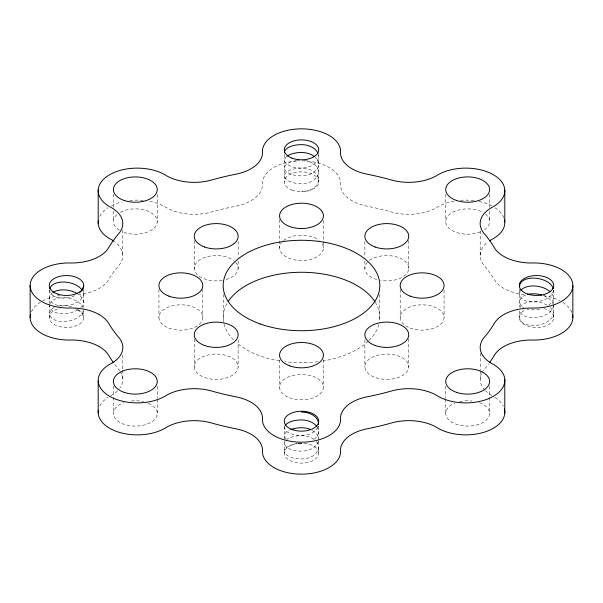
<?xml version="1.0" encoding="UTF-8"?>
<svg xmlns="http://www.w3.org/2000/svg" width="603" height="603" viewBox="0 0 603 603"><rect width="100%" height="100%" fill="white"/><g stroke="black" fill="none" stroke-linecap="round" stroke-linejoin="round"><path stroke-width="0.45" stroke-dasharray="3.02 2.26" d="M553.735 290.216L553.735 303.384M553.735 304.319L553.735 317.487M519.266 289.274L519.266 307.146M519.266 310.907L519.266 317.487M489.606 194.339L489.606 207.507M489.606 211.276L489.606 221.618M489.606 386.214L489.606 396.563M489.606 397.505L489.606 413.492M480.229 353.147L480.229 370.076M480.229 371.018L480.229 378.541M480.199 230.972L480.199 256.373M445.738 194.211L445.738 221.489M445.738 386.086L445.738 398.312M445.738 399.254L445.738 413.356M444.064 290.096L444.064 317.374M408.721 240.424L408.721 268.637M408.721 338.916L408.721 367.137A21.934 12.663 0 0 1 375.239 377.501A21.934 12.663 0 0 1 376.438 355.574A21.934 12.663 0 0 1 408.721 367.137M400.204 289.395L400.204 317.608M379.792 294.437L379.792 318.912M364.875 241.366L364.875 257.496M364.875 261.114L364.875 268.637M364.875 339.858L364.875 367.137M323.434 220.449L323.434 247.727M323.434 359.742L323.434 387.02M318.731 154.534L318.731 181.812M318.731 425.891L318.731 453.162A17.231 9.95 0 0 1 292.885 461.785A17.231 9.95 0 0 1 292.885 444.547A17.231 9.95 0 0 1 318.731 453.162M284.269 154.534L284.269 181.812M284.269 425.891L284.269 453.162M279.566 219.741L279.566 247.961M279.566 359.976L279.566 387.254M238.125 241.366L238.125 257.496M238.125 261.114L238.125 268.637M238.125 339.858L238.125 367.137A21.934 12.663 0 0 1 204.643 377.501A21.934 12.663 0 0 1 205.834 355.574A21.934 12.663 0 0 1 238.125 367.137M223.208 294.437L223.208 318.912M202.796 289.154L202.796 317.374M194.279 240.424L194.279 268.637M194.279 338.916L194.279 367.137M158.936 289.395L158.936 317.608M157.262 194.339L157.262 221.618M157.262 386.214L157.262 398.447M157.262 399.382L157.262 413.492M122.771 230.105L122.771 256.441M122.801 355.092L122.801 369.202M122.801 370.144L122.801 378.609M113.394 194.211L113.394 207.379M113.394 211.14L113.394 221.489M113.394 386.086L113.394 396.427M113.394 397.369L113.394 413.356M83.734 289.274L83.734 307.146M83.734 310.907L83.734 317.487M49.265 290.216L49.265 303.384M49.265 304.319L49.265 317.487M77.991 294.671A39.157 22.605 0 0 0 108.6 279.769L109.339 278.533A203.663 117.585 0 0 1 118.007 266.473L119.002 265.297A39.308 22.695 0 0 0 115.437 242.338M120.404 371.606A39.157 22.605 0 0 1 119.703 388.279M117.502 390.812A39.157 22.605 0 0 1 110.568 395.862M119.944 370.913A39.157 22.605 0 0 0 118.904 369.571L117.917 368.395A203.663 117.585 0 0 1 114.178 363.632M491.807 395.515A39.308 22.695 0 0 1 485.551 390.842M484.94 390.216A39.308 22.695 0 0 1 481.511 373.611M481.903 372.805A39.308 22.695 0 0 1 483.998 369.684L484.993 368.508A203.663 117.585 0 0 0 488.739 363.745M524.165 294.573A39.308 22.695 0 0 1 494.468 279.89L493.729 278.654A203.663 117.585 0 0 0 485.083 266.586L484.096 265.41A39.157 22.605 0 0 1 487.495 242.383M454.112 201.131A39.067 22.56 0 0 0 438.132 206.701A39.308 22.695 0 0 1 391.897 212.128L389.862 211.555A203.663 117.585 0 0 0 368.968 206.55L366.828 206.12A39.157 22.605 0 0 1 340.567 183.508A39.067 22.56 0 0 0 299.156 160.865M460.504 200.309A39.067 22.56 0 0 1 474.35 200.656M479.068 201.455A39.067 22.56 0 0 1 491.671 205.789M495.131 207.801A39.067 22.56 0 0 1 503.904 217.826M296.714 160.993A39.067 22.56 0 0 0 262.426 183.372A39.308 22.695 0 0 1 236.376 206.083L234.235 206.505A203.663 117.585 0 0 0 213.334 211.495L211.299 212.068A39.157 22.605 0 0 1 165.026 206.799A39.067 22.56 0 0 0 148.33 201.033M99.759 216.319A39.067 22.56 0 0 1 108.02 207.696M111.502 205.698A39.067 22.56 0 0 1 121.866 201.93M129.683 200.535A39.067 22.56 0 0 1 143.537 200.4M99.789 405.925A39.067 22.56 0 0 1 108.088 397.309M495.071 397.407A39.067 22.56 0 0 1 503.279 406.053M543.537 295.643A39.067 22.56 0 0 1 559.976 300.754M562.863 302.427A39.067 22.56 0 0 1 572.179 313.319M31.409 311.804A39.067 22.56 0 0 1 40.295 302.329M42.602 300.98A39.067 22.56 0 0 1 59.697 295.613M375.202 302.171A78.33 45.225 0 0 1 379.483 321.746M378.865 324.565A78.33 45.225 0 0 1 368.923 340.514M368.29 341.117A78.33 45.225 0 0 1 323.351 360.918M317.789 361.725A78.33 45.225 0 0 1 285.211 361.725M279.649 360.918A78.33 45.225 0 0 1 236.715 342.911M233.459 339.896A78.33 45.225 0 0 1 223.638 322.454M223.517 321.746A78.33 45.225 0 0 1 227.798 302.171M148.315 403.219A21.934 12.663 0 0 1 151.24 422.145A21.934 12.663 0 0 1 118.354 421.444A21.934 12.663 0 0 1 123.675 402.698M131.333 400.972A21.934 12.663 0 0 1 143.514 401.681M543.838 308.487A17.231 9.95 0 0 1 550.856 322.997A17.231 9.95 0 0 1 524.964 324.881A17.231 9.95 0 0 1 525.515 309.821M479.521 402.774A21.934 12.663 0 0 1 484.495 421.55A21.934 12.663 0 0 1 451.602 422.047A21.934 12.663 0 0 1 454.873 403.143M459.705 401.628A21.934 12.663 0 0 1 471.893 401.003M322.296 243.816A21.934 12.663 0 0 1 300.332 260.488A21.934 12.663 0 0 1 281.571 242.557M283.636 240.499A21.934 12.663 0 0 1 319.123 240.303M485.483 214.163A21.934 12.663 0 0 1 483.576 230.271M480.47 231.838A21.934 12.663 0 0 1 450.697 229.57A21.934 12.663 0 0 1 452.74 212.279A21.934 12.663 0 0 1 482.769 212.369M369.473 260.481A21.934 12.663 0 0 1 397.965 257.345A21.934 12.663 0 0 1 406.927 273.272A21.934 12.663 0 0 1 380.681 280.403M376.845 279.528A21.934 12.663 0 0 1 367.257 262.493M120.404 212.279A21.934 12.663 0 0 1 150.426 212.369A21.934 12.663 0 0 1 152.16 229.675A21.934 12.663 0 0 1 122.349 231.756M119.266 230.173A21.934 12.663 0 0 1 117.653 214.057M235.743 262.493A21.934 12.663 0 0 1 226.155 279.528M222.319 280.403A21.934 12.663 0 0 1 196.073 273.272A21.934 12.663 0 0 1 205.035 257.345A21.934 12.663 0 0 1 233.527 260.481M77.486 309.821A17.231 9.95 0 0 1 77.764 325.025A17.231 9.95 0 0 1 51.76 322.643A17.231 9.95 0 0 1 60.157 308.239M75.737 309.09A17.231 9.95 0 0 1 76.634 309.437M83.335 310.274A17.035 9.738 -9.9 0 1 65.976 321.474A17.035 9.738 -9.9 0 1 49.634 313.568A17.035 9.738 9.9 0 1 54.21 307.387M80.734 307.372A17.035 9.738 -9.9 0 0 83.365 301.817A17.035 9.738 9.9 0 0 78.043 294.045M78.043 309.58A17.035 9.738 -9.9 0 1 59.818 313.552A17.035 9.738 -9.9 0 1 49.634 305.729M74.629 295.756A17.035 9.738 -9.9 0 1 49.634 290.058M49.936 303.935A17.035 9.738 9.9 0 1 66.503 297.882A17.035 9.738 9.9 0 1 83.063 307.771M52.86 292.515A17.035 9.738 9.9 0 0 49.634 297.897A17.035 9.738 -9.9 0 0 66.503 305.751A17.035 9.738 -9.9 0 0 83.365 293.985A17.035 9.738 9.9 0 0 82.83 291.475M58.378 305.992A17.035 9.738 9.9 0 1 71.712 306.799M78.043 309.716A17.035 9.738 9.9 0 1 83.365 317.48M296.254 160.7A17.035 7.779 0 0 0 284.714 169.315A17.035 7.779 0 0 0 301.5 175.88A17.035 11.691 0 0 0 316.643 169.481A17.035 11.691 0 0 0 315.241 157.308M304.681 160.534A17.035 11.691 0 0 1 318.422 173.114A17.035 11.691 0 0 1 301.5 183.711A17.035 7.779 0 0 1 284.503 175.933A17.035 7.779 0 0 1 301.5 168.154A17.035 11.691 0 0 1 318.497 179.852A17.035 11.691 0 0 1 301.5 191.543M286.613 156.516A17.035 7.779 0 0 0 301.5 168.041A17.035 11.691 0 0 0 318.361 154.881M520.17 307.274A17.035 9.738 9.9 0 1 547.245 305.299M550.14 307.432A17.035 9.738 9.9 0 1 553.366 313.568A17.035 9.738 -9.9 0 1 536.497 325.341A17.035 9.738 -9.9 0 1 519.635 317.48M525.748 294.973A17.035 9.738 9.9 0 0 519.635 301.817A17.035 9.738 -9.9 0 0 523.51 307.613M543.68 295.734A17.035 9.738 9.9 0 1 553.064 303.859M548.79 305.141A17.035 9.738 -9.9 0 0 553.366 297.897A17.035 9.738 9.9 0 0 550.735 292.334M539.662 309.128A17.035 9.738 -9.9 0 1 526.585 308.94M553.366 290.066A17.035 9.738 -9.9 0 1 536.497 301.832A17.035 9.738 -9.9 0 1 519.635 293.978A17.035 9.738 9.9 0 1 520.17 291.603M553.366 305.736A17.035 9.738 -9.9 0 1 537.024 317.434A17.035 9.738 -9.9 0 1 519.665 310.259M316.387 441.652A17.035 11.691 0 0 1 301.5 458.981A17.035 7.779 0 0 1 284.503 451.202A17.035 7.779 0 0 1 301.5 443.424M313.877 439.278A17.035 11.691 0 0 0 301.5 435.592A17.035 7.779 0 0 0 286.613 439.617M318.361 440.914A17.035 11.691 0 0 1 301.5 451.142A17.035 7.779 0 0 1 285.038 441.434M312.324 430.444A17.035 11.691 0 0 1 318.459 438.713M318.196 425.974A17.035 11.691 0 0 1 317.962 426.69M317.66 427.391A17.035 11.691 0 0 1 301.5 435.472A17.035 7.779 0 0 1 285.038 425.763M298.319 443.175A17.035 7.779 0 0 0 301.5 443.311A17.035 11.691 0 0 0 303.626 443.213M286.131 438.848A17.035 7.779 0 0 1 289.123 430.203M317.299 427.308A17.035 11.691 0 0 1 313.123 440.137M289.53 397.746A21.934 12.663 0 0 0 323.404 387.812A21.934 12.663 0 0 0 291.566 375.85A21.934 12.663 0 0 0 289.53 397.746M410.168 328.1A21.934 12.663 0 0 0 444.034 318.165A21.934 12.663 0 0 0 412.196 306.203A21.934 12.663 0 0 0 410.168 328.1M291.965 190.103A17.231 9.95 0 0 0 318.701 182.438A17.231 9.95 0 0 0 293.834 172.903A17.231 9.95 0 0 0 291.965 190.103M168.9 328.1A21.934 12.663 0 0 0 202.766 318.165A21.934 12.663 0 0 0 170.928 306.203A21.934 12.663 0 0 0 168.9 328.1"/><path stroke-width="0.9" d="M30.15 317.419L30.15 285.445A39.067 22.56 0 0 1 69.435 262.953A39.157 22.605 0 0 0 108.6 247.795L109.339 246.559A203.663 117.585 0 0 1 118.007 234.492L119.002 233.323A39.308 22.695 0 0 0 109.61 206.625A39.067 22.56 0 0 1 109.708 174.689A39.067 22.56 0 0 1 165.026 174.825A39.157 22.605 0 0 0 211.299 180.093L213.334 179.521A203.663 117.585 0 0 1 234.235 174.523L236.376 174.101A39.308 22.695 0 0 0 262.426 151.391A39.067 22.56 0 0 1 301.613 128.846A39.067 22.56 0 0 1 340.567 151.526A39.157 22.605 0 0 0 366.828 174.139L368.968 174.569A203.663 117.585 0 0 1 389.862 179.573L391.897 180.146A39.308 22.695 0 0 0 438.132 174.727A39.067 22.56 0 0 1 493.458 174.78A39.067 22.56 0 0 1 493.216 206.716A39.157 22.605 0 0 0 484.096 233.429L485.083 234.605A203.663 117.585 0 0 1 493.729 246.672L494.468 247.908A39.308 22.695 0 0 0 533.806 262.953A39.067 22.56 0 0 1 572.85 285.581L572.85 317.555M504.801 190.066L504.801 222.047M504.801 379.664L504.794 413.063M98.206 189.937L98.199 223.336M98.199 380.953L98.199 412.934M30.474 314.593A39.067 22.56 0 0 0 69.194 340.047A39.308 22.695 0 0 1 108.532 355.092L109.271 356.328A203.663 117.585 0 0 0 113.304 362.426M98.372 410.093A39.067 22.56 0 0 0 120.532 432.705A39.067 22.56 0 0 0 164.868 428.281A39.308 22.695 0 0 1 211.103 422.854L213.138 423.427A203.663 117.585 0 0 0 234.032 428.432L236.172 428.861A39.157 22.605 0 0 1 262.433 451.474A39.067 22.56 0 0 0 301.387 474.154A39.067 22.56 0 0 0 340.574 451.609A39.308 22.695 0 0 1 366.624 428.899L368.765 428.477A203.663 117.585 0 0 0 389.666 423.479L391.701 422.907A39.157 22.605 0 0 1 437.974 428.175A39.067 22.56 0 0 0 483.365 432.449A39.067 22.56 0 0 0 504.349 408.819M572.556 314.728A39.067 22.56 0 0 1 533.565 340.047A39.157 22.605 0 0 0 494.4 355.205L493.661 356.441A203.663 117.585 0 0 1 489.613 362.546M489.47 240.921A39.157 22.605 0 0 1 493.216 238.698A39.067 22.56 0 0 0 504.357 219.221M114.125 241.343A39.308 22.695 0 0 0 109.61 238.607A39.067 22.56 0 0 1 98.364 220.494M228.22 301.508A78.33 45.225 0 0 1 301.5 272.262A78.33 45.225 0 0 1 374.78 301.508M572.85 285.581A39.067 22.56 0 0 1 533.565 308.065A39.157 22.605 0 0 0 494.4 323.231L493.661 324.467A203.663 117.585 0 0 1 484.993 336.527L483.998 337.703A39.308 22.695 0 0 0 493.39 364.393A39.067 22.56 0 0 1 493.292 396.337A39.067 22.56 0 0 1 437.974 396.201A39.157 22.605 0 0 0 391.701 390.932L389.666 391.505A203.663 117.585 0 0 1 368.765 396.495L366.624 396.917A39.308 22.695 0 0 0 340.574 419.628A39.067 22.56 0 0 1 301.387 442.172A39.067 22.56 0 0 1 262.433 419.492A39.157 22.605 0 0 0 236.172 396.88L234.032 396.45A203.663 117.585 0 0 1 213.138 391.445L211.103 390.872A39.308 22.695 0 0 0 164.868 396.299A39.067 22.56 0 0 1 109.542 396.239A39.067 22.56 0 0 1 109.784 364.302A39.157 22.605 0 0 0 118.904 337.59L117.917 336.414A203.663 117.585 0 0 1 109.271 324.346L108.532 323.11A39.308 22.695 0 0 0 69.194 308.065A39.067 22.56 0 0 1 30.15 285.445M53.509 292.101A17.035 9.738 9.9 0 1 77.252 293.548M49.77 288.852A17.035 9.738 9.9 0 1 64.393 282.046A17.035 9.738 9.9 0 1 82.174 290.231M83.365 286.146A17.035 9.738 -9.9 0 1 79.49 292.847M298.319 160.066A17.035 7.779 0 0 1 297.279 159.961M284.541 152.913A17.035 7.779 0 0 1 301.5 144.645A17.035 11.691 0 0 1 317.962 153.433M314.585 156.727A17.035 11.691 0 0 0 301.5 152.484A17.035 7.779 0 0 0 287.156 156.094M519.635 286.146A17.035 9.738 9.9 0 1 535.441 278.187A17.035 9.738 9.9 0 1 553.23 288.814M520.826 290.51A17.035 9.738 9.9 0 1 534.394 285.958A17.035 9.738 9.9 0 1 550.14 291.762M527.459 294.445A17.035 9.738 9.9 0 1 541.713 295.048M316.869 426.638A17.035 11.691 0 0 0 301.5 419.922A17.035 7.779 0 0 0 285.34 425.288M310.598 429.577A17.035 11.691 0 0 0 301.5 427.753A17.035 7.779 0 0 0 290.676 429.54M301.5 412.083A17.035 11.691 0 0 1 318.459 424.512M260.225 323.947A78.33 45.225 0 0 0 379.792 286.93A78.33 45.225 0 0 0 264.483 245.655A78.33 45.225 0 0 0 260.225 323.947M204.643 345.519A21.934 12.663 0 0 0 238.125 335.155A21.934 12.663 0 0 0 205.834 323.6A21.934 12.663 0 0 0 204.643 345.519M124.263 392.38A21.934 12.663 0 0 0 157.262 381.511A21.934 12.663 0 0 0 124.467 370.446A21.934 12.663 0 0 0 124.263 392.38M292.885 429.803A17.231 9.95 0 0 0 318.731 421.188A17.231 9.95 0 0 0 292.885 412.573A17.231 9.95 0 0 0 292.885 429.803M289.53 365.772A21.934 12.663 0 0 0 323.404 355.83A21.934 12.663 0 0 0 291.566 343.868A21.934 12.663 0 0 0 289.53 365.772M375.239 345.519A21.934 12.663 0 0 0 408.721 335.155A21.934 12.663 0 0 0 376.438 323.6A21.934 12.663 0 0 0 375.239 345.519M527.881 294.128A17.231 9.95 0 0 0 553.735 285.513A17.231 9.95 0 0 0 527.881 276.89A17.231 9.95 0 0 0 527.881 294.128M410.168 296.126A21.934 12.663 0 0 0 444.034 286.184A21.934 12.663 0 0 0 412.196 274.222A21.934 12.663 0 0 0 410.168 296.126M456.607 392.38A21.934 12.663 0 0 0 489.606 381.511A21.934 12.663 0 0 0 456.803 370.446A21.934 12.663 0 0 0 456.607 392.38M289.53 226.479A21.934 12.663 0 0 0 323.404 216.537A21.934 12.663 0 0 0 291.566 204.575A21.934 12.663 0 0 0 289.53 226.479M456.607 200.505A21.934 12.663 0 0 0 489.606 189.644A21.934 12.663 0 0 0 456.803 178.571A21.934 12.663 0 0 0 456.607 200.505M375.239 247.026A21.934 12.663 0 0 0 408.721 236.662A21.934 12.663 0 0 0 376.438 225.1A21.934 12.663 0 0 0 375.239 247.026M291.965 158.122A17.231 9.95 0 0 0 318.701 150.456A17.231 9.95 0 0 0 293.834 140.921A17.231 9.95 0 0 0 291.965 158.122M124.263 200.505A21.934 12.663 0 0 0 157.262 189.644A21.934 12.663 0 0 0 124.467 178.571A21.934 12.663 0 0 0 124.263 200.505M168.9 296.126A21.934 12.663 0 0 0 202.766 286.184A21.934 12.663 0 0 0 170.928 274.222A21.934 12.663 0 0 0 168.9 296.126M204.643 247.026A21.934 12.663 0 0 0 238.125 236.662A21.934 12.663 0 0 0 205.834 225.1A21.934 12.663 0 0 0 204.643 247.026M57.88 294.128A17.231 9.95 0 0 0 83.734 285.513A17.231 9.95 0 0 0 57.88 276.89A17.231 9.95 0 0 0 57.88 294.128"/></g></svg>
